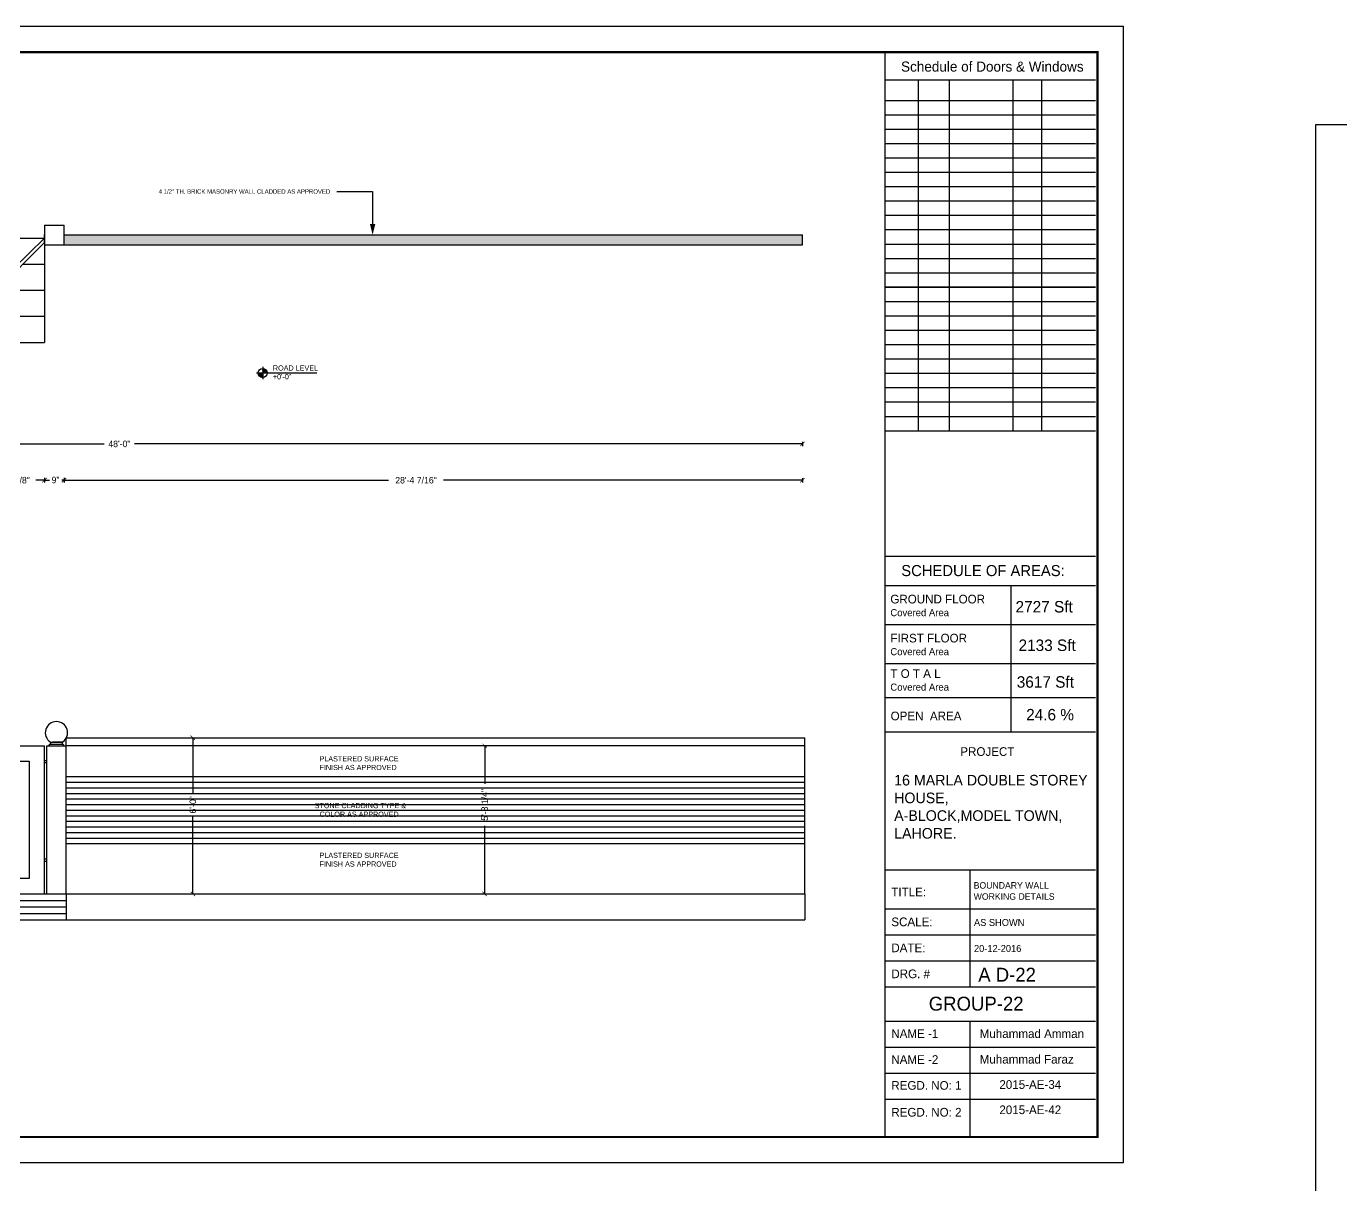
# Model space of a CAD drawing. Extents: x 10753 to 18704, y -5361 to 1140.
# Drawn here: x 15221 to 15827, y -2495 to -1961 of the extents above; entities that cross this region are included whole.
import ezdxf
from ezdxf.enums import TextEntityAlignment as Align

# ---------------------------------------------------------------- set-up
doc = ezdxf.new("R2010")
doc.units = 0
doc.header["$LTSCALE"] = 30
doc.header["$MEASUREMENT"] = 0
doc.header["$PDMODE"] = 3
doc.layers.get('0').update_dxf_attribs({"linetype": 'CONTINUOUS'})
doc.layers.get('DEFPOINTS').update_dxf_attribs({"linetype": 'CONTINUOUS'})
for name, color, linetype in [('CEILING SECTION', 33, 'CONTINUOUS'), ('DIM', 6, 'CONTINUOUS'), ('DM', 210, 'CONTINUOUS'), ('E-SSTONE', 37, 'CONTINUOUS'), ('FALSE CL', 43, 'CONTINUOUS'), ('main gate', 11, 'CONTINUOUS'), ('SEAL', 1, 'CONTINUOUS'), ('TEXT', 13, 'CONTINUOUS'), ('TXT', 3, 'CONTINUOUS'), ('WL', 9, 'CONTINUOUS')]:
    doc.layers.add(name, color=color, linetype=linetype)
doc.styles.add('half scale', font='stylu.ttf', dxfattribs={"height": 4})
doc.styles.add('ROMAND', font='stylu.ttf', dxfattribs={"height": 2})
doc.styles.add('SEAL TEXT', font='stylu.ttf', dxfattribs={"height": 6})
doc.styles.get("Standard").update_dxf_attribs({"font": 'stylu.ttf', "height": 3})
doc.styles.add('Work Dim', font='stylu.ttf', dxfattribs={"height": 4})
doc.dimstyles.new('D1', dxfattribs={"dimtxt": 6, "dimasz": 5, "dimexe": 1, "dimexo": 2, "dimgap": 1, "dimtad": 1, "dimdec": 4, "dimzin": 3, "dimdsep": 46, "dimlunit": 4, "dimtxsty": 'Standard', "dimcen": 3, "dimclrd": 7, "dimclre": 7, "dimclrt": 2, "dimadec": 0, "dimazin": 0, "dimtfac": 1, "dimtdec": 4, "dimtofl": 0, "dimtmove": 2, "dimatfit": 3, "dimfxl": 1, "dimfrac": 2, "dimtolj": 1, "dimtzin": 1, "dimarcsym": 0})

# ---------------------------------------------------------------- blocks, each defined once
blk = doc.blocks.new('_ArchTick')
at = {"color": 0, "linetype": 'ByBlock', "const_width": 0.15}
blk.add_lwpolyline([(-0.5, -0.5), (0.5, 0.5)], dxfattribs=at)
blk = doc.blocks.new('*D679')
at = {"layer": 'DEFPOINTS', "color": 0, "transparency": 16777216}
for p in [(15291.85, -2288.83), (15297.8, -2288.83), (15291.85, -2360.83)]:
    blk.add_point(p, dxfattribs=at)
at = {"layer": 'FALSE CL', "color": 21, "lineweight": -2, "transparency": 16777216}
for p, q in [((15297.8, -2288.83), (15298.8, -2288.83)), ((15297.8, -2288.83), (15297.8, -2314.32)), ((15297.8, -2360.83), (15297.8, -2325.23)), ((15297.8, -2360.83), (15298.8, -2360.83))]:
    blk.add_line(p, q, dxfattribs=at)
at = {"layer": 'FALSE CL', "color": 21, "lineweight": -2, "transparency": 16777216, "xscale": 2, "yscale": 2, "zscale": 2}
for p, rotation in [((15297.8, -2288.83), 90), ((15297.8, -2360.83), 270)]:
    blk.add_blockref('_ArchTick', p, dxfattribs=dict(at, rotation=rotation))
at = {"layer": 'FALSE CL', "color": 21, "transparency": 16777216, "insert": (15297.8, -2319.77), "char_height": 3, "attachment_point": 5, "rotation": 90}
blk.add_mtext('\\A1;6\'-0"', dxfattribs=at)
blk = doc.blocks.new('*D680')
at = {"layer": 'DEFPOINTS', "color": 0, "transparency": 16777216}
for p in [(15429.13, -2292.58), (15432.35, -2292.58), (15429.13, -2360.83)]:
    blk.add_point(p, dxfattribs=at)
at = {"layer": 'FALSE CL', "color": 21, "lineweight": -2, "transparency": 16777216}
for p, q in [((15432.35, -2292.58), (15433.35, -2292.58)), ((15432.35, -2292.58), (15432.35, -2310.1)), ((15432.35, -2360.83), (15432.35, -2329.45)), ((15432.35, -2360.83), (15433.35, -2360.83))]:
    blk.add_line(p, q, dxfattribs=at)
at = {"layer": 'FALSE CL', "color": 21, "lineweight": -2, "transparency": 16777216, "xscale": 2, "yscale": 2, "zscale": 2}
for p, rotation in [((15432.35, -2292.58), 90), ((15432.35, -2360.83), 270)]:
    blk.add_blockref('_ArchTick', p, dxfattribs=dict(at, rotation=rotation))
at = {"layer": 'FALSE CL', "color": 21, "transparency": 16777216, "insert": (15432.35, -2319.77), "char_height": 3, "attachment_point": 5, "rotation": 90}
blk.add_mtext('\\A1;5\'-8 1/4"', dxfattribs=at)
blk = doc.blocks.new('*D681')
at = {"layer": 'DEFPOINTS', "color": 0, "transparency": 16777216}
for p in [(15193.53, -2106.53), (15229.41, -2106.53), (15229.41, -2170.09)]:
    blk.add_point(p, dxfattribs=at)
at = {"layer": 'FALSE CL', "color": 21, "lineweight": -2, "transparency": 16777216}
for p, q in [((15193.53, -2169.09), (15193.53, -2171.09)), ((15229.41, -2169.09), (15229.41, -2171.09)), ((15193.53, -2170.09), (15203.09, -2170.09)), ((15229.41, -2170.09), (15225.35, -2170.09))]:
    blk.add_line(p, q, dxfattribs=at)
at = {"layer": 'FALSE CL', "color": 21, "lineweight": -2, "transparency": 16777216, "xscale": 2, "yscale": 2, "zscale": 2, "rotation": 180}
blk.add_blockref('_ArchTick', (15193.53, -2170.09), dxfattribs=at)
at = {"layer": 'FALSE CL', "color": 21, "lineweight": -2, "transparency": 16777216, "xscale": 2, "yscale": 2, "zscale": 2}
blk.add_blockref('_ArchTick', (15229.41, -2170.09), dxfattribs=at)
at = {"layer": 'FALSE CL', "color": 21, "transparency": 16777216, "insert": (15214.22, -2170.09), "char_height": 3, "attachment_point": 5}
blk.add_mtext('\\A1;2\'-11 7/8"', dxfattribs=at)
blk = doc.blocks.new('*D686')
at = {"layer": 'DEFPOINTS', "color": 0, "transparency": 16777216}
for p in [(15229.41, -2061.53), (15238.41, -2061.53), (15238.41, -2170.03)]:
    blk.add_point(p, dxfattribs=at)
at = {"layer": 'FALSE CL', "color": 21, "lineweight": -2, "transparency": 16777216}
for p, q in [((15229.41, -2169.03), (15229.41, -2171.03)), ((15238.41, -2169.03), (15238.41, -2171.03)), ((15229.41, -2170.03), (15231.64, -2170.03)), ((15238.41, -2170.03), (15237.35, -2170.03))]:
    blk.add_line(p, q, dxfattribs=at)
at = {"layer": 'FALSE CL', "color": 21, "lineweight": -2, "transparency": 16777216, "xscale": 2, "yscale": 2, "zscale": 2, "rotation": 180}
blk.add_blockref('_ArchTick', (15229.41, -2170.03), dxfattribs=at)
at = {"layer": 'FALSE CL', "color": 21, "lineweight": -2, "transparency": 16777216, "xscale": 2, "yscale": 2, "zscale": 2}
blk.add_blockref('_ArchTick', (15238.41, -2170.03), dxfattribs=at)
at = {"layer": 'FALSE CL', "color": 21, "transparency": 16777216, "insert": (15234.5, -2170.03), "char_height": 3, "attachment_point": 5}
blk.add_mtext('\\A1;9"', dxfattribs=at)
blk = doc.blocks.new('*D687')
at = {"layer": 'DEFPOINTS', "color": 0, "transparency": 16777216}
for p in [(15238.41, -2061.53), (15578.85, -2061.53), (15578.85, -2170.11)]:
    blk.add_point(p, dxfattribs=at)
at = {"layer": 'FALSE CL', "color": 21, "lineweight": -2, "transparency": 16777216}
for p, q in [((15238.41, -2169.11), (15238.41, -2171.11)), ((15578.85, -2169.11), (15578.85, -2171.11)), ((15238.41, -2170.11), (15388.06, -2170.11)), ((15578.85, -2170.11), (15413.29, -2170.11))]:
    blk.add_line(p, q, dxfattribs=at)
at = {"layer": 'FALSE CL', "color": 21, "lineweight": -2, "transparency": 16777216, "xscale": 2, "yscale": 2, "zscale": 2, "rotation": 180}
blk.add_blockref('_ArchTick', (15238.41, -2170.11), dxfattribs=at)
at = {"layer": 'FALSE CL', "color": 21, "lineweight": -2, "transparency": 16777216, "xscale": 2, "yscale": 2, "zscale": 2}
blk.add_blockref('_ArchTick', (15578.85, -2170.11), dxfattribs=at)
at = {"layer": 'FALSE CL', "color": 21, "transparency": 16777216, "insert": (15400.68, -2170.11), "char_height": 3, "attachment_point": 5}
blk.add_mtext('\\A1;28\'-4 7/16"', dxfattribs=at)
blk = doc.blocks.new('*D688')
at = {"layer": 'DEFPOINTS', "color": 0, "transparency": 16777216}
for p in [(15002.82, -2061.53), (15578.85, -2061.53), (15578.85, -2153.38)]:
    blk.add_point(p, dxfattribs=at)
at = {"layer": 'FALSE CL', "color": 21, "lineweight": -2, "transparency": 16777216}
for p, q in [((15002.82, -2152.38), (15002.82, -2154.38)), ((15002.82, -2153.38), (15256.91, -2153.38)), ((15578.85, -2153.38), (15270.97, -2153.38)), ((15578.85, -2152.38), (15578.85, -2154.38))]:
    blk.add_line(p, q, dxfattribs=at)
at = {"layer": 'FALSE CL', "color": 21, "lineweight": -2, "transparency": 16777216, "xscale": 2, "yscale": 2, "zscale": 2, "rotation": 180}
blk.add_blockref('_ArchTick', (15002.82, -2153.38), dxfattribs=at)
at = {"layer": 'FALSE CL', "color": 21, "lineweight": -2, "transparency": 16777216, "xscale": 2, "yscale": 2, "zscale": 2}
blk.add_blockref('_ArchTick', (15578.85, -2153.38), dxfattribs=at)
at = {"layer": 'FALSE CL', "color": 21, "transparency": 16777216, "insert": (15263.94, -2153.38), "char_height": 3, "attachment_point": 5}
blk.add_mtext('\\A1;48\'-0"', dxfattribs=at)
blk = doc.blocks.new('AR')
blk.add_solid([(0, -3), (0, 3), (12, 0)])

msp = doc.modelspace()

# ---------------------------------------------------------------- hatches: boundary and pattern name
at = {"layer": 'DM'}
h = msp.add_hatch(dxfattribs=at)
h.set_pattern_fill('ANSI31', color=256, scale=0.6)
h.set_pattern_definition([(45, (24578.662364, -6649.63403), (-0.0530330086, 0.0530330086), [])])
h.paths.add_polyline_path([(15330.00397, -2120.64616), (15332.05168, -2120.64616, 0.414213562), (15330.00397, -2118.59845)])
h.paths.add_polyline_path([(15327.95626, -2120.64616, 0.414213562), (15330.00397, -2122.69387), (15330.00397, -2120.64616)])
at = {"layer": 'FALSE CL'}
h = msp.add_hatch(color=15, dxfattribs=at)
h.dxf.hatch_style = 1
h.paths.add_polyline_path([(15578.84523, -2057.03055), (15238.40773, -2057.03055), (15238.40773, -2061.53055), (15578.84523, -2061.53055)])
h.paths.add_polyline_path([(15007.32154, -2022.53055), (15002.82154, -2022.53055), (15002.82154, -2061.53055), (15010.38948, -2061.53055), (15010.38948, -2060.53055), (15010.38948, -2057.03055), (15007.32154, -2057.03055)])

# ---------------------------------------------------------------- linework, layer by layer
at = {"layer": 'CEILING SECTION'}
for p, q in [((15239.4236, -2288.82919), (15579.8611, -2288.82919)), ((15239.4236, -2360.82919), (15239.4236, -2288.82919)), ((15579.8611, -2360.82919), (15579.8611, -2288.82919)), ((15195.54748, -2292.57919), (15229.4236, -2292.57919)), ((15229.4236, -2360.82919), (15229.4236, -2292.57919)), ((15230.4236, -2292.57919), (15239.4236, -2292.57919)), ((15230.4236, -2360.82919), (15230.4236, -2292.57919)), ((15229.4236, -2299.2501), (15230.4236, -2299.2501)), ((15229.4236, -2300.2501), (15230.4236, -2300.2501)), ((15229.4236, -2344.71364), (15230.4236, -2344.71364)), ((15229.4236, -2345.71364), (15230.4236, -2345.71364)), ((15003.83741, -2360.82919), (15579.8611, -2360.82919)), ((15579.8611, -2360.82919), (15579.8611, -2372.82919)), ((15003.83741, -2372.82919), (15579.8611, -2372.82919))]:
    msp.add_line(p, q, dxfattribs=at)
at = {"layer": 'CEILING SECTION', "color": 15}
for p, q in [((15195.54748, -2363.82919), (15239.4236, -2363.82919)), ((15195.54748, -2366.82919), (15239.4236, -2366.82919)), ((15195.54748, -2369.82919), (15239.4236, -2369.82919))]:
    msp.add_line(p, q, dxfattribs=at)
at = {"layer": 'CEILING SECTION'}
msp.add_lwpolyline([(15202.52642, -2299.62135), (15222.37834, -2299.62135), (15222.37834, -2353.72714), (15202.52642, -2353.72714)], close=True, dxfattribs=at)
at = {"layer": 'DIM'}
for p, q in [((15364.17971, -2036.97374), (15380.68099, -2036.97374)), ((15380.68099, -2036.97374), (15380.68099, -2052.63217))]:
    msp.add_line(p, q, dxfattribs=at)
at = {"layer": 'DM'}
for p, q in [((15327.17995, -2120.64616), (15354.97431, -2120.64616)), ((15330.00397, -2117.82213), (15330.00397, -2123.47018))]:
    msp.add_line(p, q, dxfattribs=at)
msp.add_circle((15330.00397, -2120.64616), 2.04771, dxfattribs=at)
at = {"layer": 'E-SSTONE'}
for p, q in [((15579.8611, -2312.06029), (15239.4236, -2312.06029)), ((15579.8611, -2314.63172), (15239.4236, -2314.63172)), ((15579.8611, -2317.20315), (15239.4236, -2317.20315)), ((15579.8611, -2319.77458), (15239.4236, -2319.77458)), ((15579.8611, -2322.34601), (15239.4236, -2322.34601)), ((15579.8611, -2324.91744), (15239.4236, -2324.91744)), ((15579.8611, -2327.48887), (15239.4236, -2327.48887)), ((15579.8611, -2330.06029), (15239.4236, -2330.06029)), ((15579.8611, -2332.63172), (15239.4236, -2332.63172))]:
    msp.add_line(p, q, dxfattribs=at)
at = {"layer": 'FALSE CL'}
for p, q in [((15193.53161, -2058.53055), (15229.40773, -2058.53055)), ((15229.40773, -2058.76312), (15229.40773, -2106.53055)), ((15219.40101, -2070.53055), (15229.40773, -2070.53055)), ((15207.39208, -2082.53055), (15229.40773, -2082.53055)), ((15193.53161, -2094.53055), (15229.40773, -2094.53055)), ((15193.53161, -2106.53055), (15229.40773, -2106.53055)), ((15239.4236, -2360.82919), (15239.4236, -2372.82919))]:
    msp.add_line(p, q, dxfattribs=at)
at = {"layer": 'main gate'}
for p, q in [((15229.40773, -2052.53055), (15229.40773, -2061.53055)), ((15229.40773, -2052.53055), (15238.40773, -2052.53055)), ((15238.40773, -2061.53055), (15238.40773, -2052.53055)), ((15229.40773, -2058.53055), (15203.58579, -2083.61496)), ((15229.40773, -2060.77568), (15229.40773, -2056.75057)), ((15238.40773, -2057.03055), (15578.84523, -2057.03055)), ((15578.84523, -2061.53055), (15578.84523, -2057.03055)), ((15205.33318, -2084.58792), (15229.40773, -2060.53128)), ((15229.40773, -2061.53055), (15238.40773, -2061.53055)), ((15238.40773, -2061.53055), (15578.84523, -2061.53055))]:
    msp.add_line(p, q, dxfattribs=at)
at = {"layer": 'SEAL', "color": 1}
for p, q in [((15616.8099, -1972.72052), (15616.8099, -2472.87719)), ((15616.8099, -1972.72052), (15616.8099, -2468.10542)), ((15713.9166, -1972.72052), (15616.8099, -1972.72052)), ((15713.9166, -1972.72052), (15616.8099, -1972.72052)), ((15616.8099, -1985.55336), (15713.9166, -1985.55336)), ((15632.2587, -1985.55336), (15632.2587, -2147.26276)), ((15646.40108, -1985.55336), (15646.40108, -2147.26276)), ((15675.8811, -1985.55336), (15675.8811, -2147.26276)), ((15688.97818, -1985.55336), (15688.97818, -2147.26276)), ((15616.8099, -1994.9818), (15713.9166, -1994.9818)), ((15616.8099, -2001.60271), (15713.9166, -2001.60271)), ((15616.8099, -2008.22362), (15713.9166, -2008.22362)), ((15616.8099, -2014.84453), (15713.9166, -2014.84453)), ((15616.8099, -2021.46544), (15713.9166, -2021.46544)), ((15616.8099, -2028.08636), (15713.9166, -2028.08636)), ((15616.8099, -2034.70727), (15713.9166, -2034.70727)), ((15616.8099, -2041.32818), (15713.9166, -2041.32818)), ((15616.8099, -2047.94909), (15713.9166, -2047.94909)), ((15616.8099, -2054.57), (15713.9166, -2054.57)), ((15616.8099, -2061.19091), (15713.9166, -2061.19091)), ((15616.8099, -2067.81182), (15713.9166, -2067.81182)), ((15616.61423, -2074.43274), (15713.72093, -2074.43274)), ((15616.61423, -2074.43274), (15713.72093, -2074.43274)), ((15616.8099, -2074.43274), (15713.9166, -2074.43274)), ((15616.8099, -2074.43274), (15713.9166, -2074.43274)), ((15713.9166, -2081.05365), (15616.8099, -2081.05365)), ((15616.8099, -2081.05365), (15713.9166, -2081.05365)), ((15616.8099, -2087.67456), (15713.9166, -2087.67456)), ((15616.8099, -2094.29547), (15713.9166, -2094.29547)), ((15616.8099, -2100.91638), (15713.9166, -2100.91638)), ((15616.8099, -2107.53729), (15713.9166, -2107.53729)), ((15616.8099, -2114.1582), (15713.9166, -2114.1582)), ((15616.8099, -2120.77912), (15713.9166, -2120.77912)), ((15616.8099, -2127.40003), (15713.9166, -2127.40003)), ((15616.8099, -2134.02094), (15713.9166, -2134.02094)), ((15616.8099, -2140.64185), (15713.9166, -2140.64185)), ((15616.8099, -2147.26276), (15713.9166, -2147.26276)), ((15713.9166, -2205.23555), (15616.8099, -2205.23555)), ((15713.9166, -2218.71484), (15616.8099, -2218.71484)), ((15674.86789, -2218.71484), (15674.86789, -2286.27561)), ((15713.9166, -2236.69684), (15616.8099, -2236.69684)), ((15713.9166, -2254.67883), (15616.8099, -2254.67883)), ((15713.9166, -2270.47722), (15616.8099, -2270.47722)), ((15713.9166, -2270.47722), (15616.8099, -2270.47722)), ((15713.9166, -2286.27561), (15616.8099, -2286.27561)), ((15713.9166, -2349.93956), (15616.8099, -2349.93956)), ((15655.92475, -2349.93956), (15655.92475, -2403.87914)), ((15713.9166, -2367.92155), (15616.8099, -2367.92155)), ((15713.9166, -2379.90955), (15616.8099, -2379.90955)), ((15713.9166, -2391.89754), (15616.8099, -2391.89754)), ((15713.9166, -2403.87914), (15616.8099, -2403.87914)), ((15713.9166, -2403.87914), (15616.8099, -2403.87914)), ((15713.9166, -2419.6217), (15616.8099, -2419.6217)), ((15655.92475, -2419.6217), (15655.92475, -2472.87719)), ((15713.9166, -2431.60969), (15616.8099, -2431.60969)), ((15713.9166, -2443.59769), (15616.8099, -2443.59769)), ((15713.9166, -2455.58568), (15616.8099, -2455.58568))]:
    msp.add_line(p, q, dxfattribs=at)
for points in [[(15726.76047, -1960.81203), (15726.76047, -2484.78568), (14946.31845, -2484.78568), (14946.31845, -1960.81203)], [(17020.32461, -2006.1532), (17020.32461, -2815.00686), (15815.56292, -2815.00686), (15815.56292, -2006.1532)]]:
    msp.add_lwpolyline(points, close=True, dxfattribs=at)
at = {"layer": 'TEXT', "color": 2}
msp.add_arc((15234.9236, -2286.51542), 5.13967, 303.86206252, 236.13793748, dxfattribs=at)
at = {"layer": 'WL'}
for p, q in [((15232.0598, -2291.84913), (15237.7874, -2291.84913)), ((15232.20603, -2290.9054), (15237.64117, -2290.9054)), ((15237.64117, -2290.9054), (15233.30334, -2290.9054)), ((15579.8611, -2292.57919), (15239.4236, -2292.57919)), ((15579.8611, -2306.91744), (15239.4236, -2306.91744)), ((15579.8611, -2309.48887), (15239.4236, -2309.48887)), ((15579.8611, -2335.20315), (15239.4236, -2335.20315)), ((15579.8611, -2337.77458), (15239.4236, -2337.77458))]:
    msp.add_line(p, q, dxfattribs=at)
at = {"layer": 'WL', "const_width": 0.99237}
msp.add_lwpolyline([(15714.85198, -1972.72052), (15714.85198, -2472.87719), (14958.22695, -2472.87719), (14958.22695, -1972.72052)], close=True, dxfattribs=at)
at = {"layer": 'WL'}
for centre, radius, start, end in [((15232.24973, -2292.66315), 0.83588, 103.13383704, 174.23483648), ((15231.73894, -2291.31622), 0.62205, 301.05152325, 58.94847675), ((15238.10826, -2291.31622), 0.62205, 121.05152325, 238.94847675), ((15237.59747, -2292.66315), 0.83588, 5.76516352, 76.86616296)]:
    msp.add_arc(centre, radius, start, end, dxfattribs=at)

# ---------------------------------------------------------------- block references
at = {"layer": 'DIM', "xscale": -0.4200000000000001, "yscale": 0.4200000000000001, "zscale": 0.4200000000000001, "rotation": 90}
msp.add_blockref('AR', (15380.68099, -2051.99055), dxfattribs=at)

# ---------------------------------------------------------------- texts
at = {"layer": 'DIM', "style": 'half scale'}
msp.add_text('4 1/2" TH. BRICK MASONRY WALL CLADDED AS APPROVED', height=2, dxfattribs=at).set_placement((15282.04823, -2037.98552))
at = {"layer": 'DM', "insert": (15334.70462, -2117.15455), "char_height": 2.4, "attachment_point": 1, "style": 'Work Dim'}
msp.add_mtext_dynamic_manual_height_columns('ROAD LEVEL\\P+0\'-0"', width=36.2114011, gutter_width=20, heights=[0], dxfattribs=at)
at = {"layer": 'SEAL', "color": 1, "style": 'SEAL TEXT'}
msp.add_text('Schedule of Doors & Windows', height=4.6588135, dxfattribs=at).set_placement((15666.37066, -1981.71998), align=Align.CENTER)
at = {"layer": 'SEAL', "color": 1}
for s, height, style, p in [('SCHEDULE OF AREAS:', 5.0948979, 'ROMAND', (15624.40165, -2214.30545)), ('GROUND FLOOR', 3.9959984, 'ROMAND', (15619.36176, -2226.90117)), ('Covered Area', 3.2762222, 'SEAL TEXT', (15619.36176, -2232.78936)), ('2727 Sft', 5.295988, 'SEAL TEXT', (15677.08247, -2231.0782)), ('FIRST FLOOR', 3.9959984, 'ROMAND', (15619.36176, -2244.88316)), ('Covered Area', 3.2762222, 'SEAL TEXT', (15619.36176, -2250.77135)), ('2133 Sft', 5.295988, 'SEAL TEXT', (15678.45236, -2248.83226)), ('T O T A L', 3.995998, 'ROMAND', (15619.36176, -2261.22745)), ('3617 Sft', 5.295988, 'SEAL TEXT', (15677.63511, -2265.75486)), ('Covered Area', 3.2762222, 'SEAL TEXT', (15619.36176, -2267.11564)), ('OPEN  AREA', 3.995998, 'ROMAND', (15619.47893, -2280.78404)), ('24.6 %%%', 5.295988, 'SEAL TEXT', (15681.95677, -2280.83385)), ('PROJECT', 3.995998, 'ROMAND', (15651.61801, -2297.18773)), ('BOUNDARY WALL', 2.9878987, 'SEAL TEXT', (15657.78106, -2358.38265)), ('TITLE:', 3.995998, 'ROMAND', (15619.8069, -2361.92756)), ('WORKING DETAILS', 2.9878987, 'SEAL TEXT', (15657.78106, -2363.52267)), ('SCALE:', 3.995998, 'ROMAND', (15619.8069, -2375.69871)), ('AS SHOWN', 3.192635, 'SEAL TEXT', (15657.90826, -2375.58747)), ('DATE:', 3.995998, 'ROMAND', (15619.8069, -2387.6867)), ('20-12-2016', 3.192635, 'SEAL TEXT', (15657.90826, -2387.57546)), ('DRG. #', 3.995998, 'ROMAND', (15619.8069, -2399.6747)), ('A D-22', 6.385271, 'SEAL TEXT', (15659.89176, -2401.26509)), ('GROUP-22', 6.393597, 'Work Dim', (15637.06257, -2414.62984)), ('NAME -1', 3.995998, 'ROMAND', (15619.8069, -2427.25284)), ('Muhammad Amman', 3.9959984, 'ROMAND', (15660.55046, -2427.25284)), ('NAME -2', 3.995998, 'ROMAND', (15619.8069, -2439.18263)), ('Muhammad Faraz', 3.9959984, 'ROMAND', (15660.55046, -2439.04927)), ('REGD. NO: 1', 3.9959984, 'ROMAND', (15619.8069, -2451.11242)), ('2015-AE-34', 3.995998, 'ROMAND', (15669.6206, -2450.70185)), ('REGD. NO: 2', 3.9959984, 'ROMAND', (15619.8069, -2463.48428)), ('2015-AE-42', 3.995998, 'ROMAND', (15669.6206, -2462.35441))]:
    msp.add_text(s, height=height, dxfattribs=dict(at, style=style)).set_placement(p)
at = {"layer": 'SEAL', "color": 1, "insert": (15621.11558, -2305.93807), "char_height": 4.899428, "attachment_point": 1, "style": 'ROMAND'}
msp.add_mtext_dynamic_manual_height_columns('16 MARLA DOUBLE STOREY HOUSE,^JA-BLOCK,MODEL TOWN, LAHORE.', width=94.2270095, gutter_width=45, heights=[0], dxfattribs=at)
at = {"layer": 'TXT', "char_height": 2.4, "attachment_point": 1, "style": 'Work Dim'}
for s, width, insert in [('PLASTERED SURFACE FINISH AS APPROVED', 36.2114011, (15356.19562, -2297.33416)), ('\\pi0.84402;STONE CLADDING TYPE & \\P\\pi3.0868;COLOR AS APPROVED', 42.0382598, (15353.11729, -2318.88957)), ('PLASTERED SURFACE FINISH AS APPROVED', 36.2114011, (15356.19562, -2341.84694))]:
    msp.add_mtext_dynamic_manual_height_columns(s, width=width, gutter_width=20, heights=[0], dxfattribs=dict(at, insert=insert))

# ---------------------------------------------------------------- dimensions: what is measured, and where the dimension line sits
at = {"layer": 'FALSE CL'}
for base, p1, p2, override, picture, middle in [((15578.84523, -2153.38487), (15002.82154, -2061.53055), (15578.84523, -2061.53055), {"dimtxt": 2, "dimasz": 2, "dimexo": 9, "dimblk": 'ArchTick', "dimclrd": 21, "dimclre": 21, "dimclrt": 21, "dimldrblk": 'ArchTick', "dimfxlon": 1}, '*D688', (15263.94258, -2153.38487)), ((15238.40773, -2170.02751), (15229.40773, -2061.53055), (15238.40773, -2061.53055), {"dimtxt": 1, "dimasz": 2, "dimexo": 9, "dimblk": 'ArchTick', "dimclrd": 21, "dimclre": 21, "dimclrt": 21, "dimldrblk": 'ArchTick', "dimfxlon": 1}, '*D686', (15234.49566, -2170.02751)), ((15578.84523, -2170.11115), (15238.40773, -2061.53055), (15578.84523, -2061.53055), {"dimtxt": 1, "dimasz": 2, "dimexo": 9, "dimblk": 'ArchTick', "dimclrd": 21, "dimclre": 21, "dimclrt": 21, "dimldrblk": 'ArchTick', "dimfxlon": 1}, '*D687', (15400.67653, -2170.11115)), ((15229.40773, -2170.09191), (15193.53161, -2106.53055), (15229.40773, -2106.53055), {"dimtxt": 1, "dimasz": 2, "dimexo": 9, "dimblk": 'ArchTick', "dimclrd": 21, "dimclre": 21, "dimclrt": 21, "dimldrblk": 'ArchTick', "dimfxlon": 1}, '*D681', (15214.22293, -2170.09191))]:
    dim = msp.add_linear_dim(base=base, p1=p1, p2=p2, dimstyle='D1', override=override, dxfattribs=at)
    dim.commit()
    dim.dimension.update_dxf_attribs({"geometry": picture, "text_midpoint": middle, "dimtype": 160})
for base, p1, p2, picture, middle in [((15297.80324, -2288.82919), (15291.84926, -2360.82919), (15291.84926, -2288.82919), '*D679', (15297.80324, -2319.77458)), ((15432.34762, -2292.57919), (15429.13462, -2360.82919), (15429.13462, -2292.57919), '*D680', (15432.34762, -2319.77458))]:
    dim = msp.add_linear_dim(base=base, p1=p1, p2=p2, angle=90, dimstyle='D1', override={"dimtxt": 3, "dimasz": 2, "dimexo": 9, "dimblk": 'ArchTick', "dimclrd": 21, "dimclre": 21, "dimclrt": 21, "dimldrblk": 'ArchTick', "dimfxlon": 1}, dxfattribs=at)
    dim.commit()
    dim.dimension.update_dxf_attribs({"geometry": picture, "text_midpoint": middle, "dimtype": 160})

doc.saveas('drawing.dxf')
